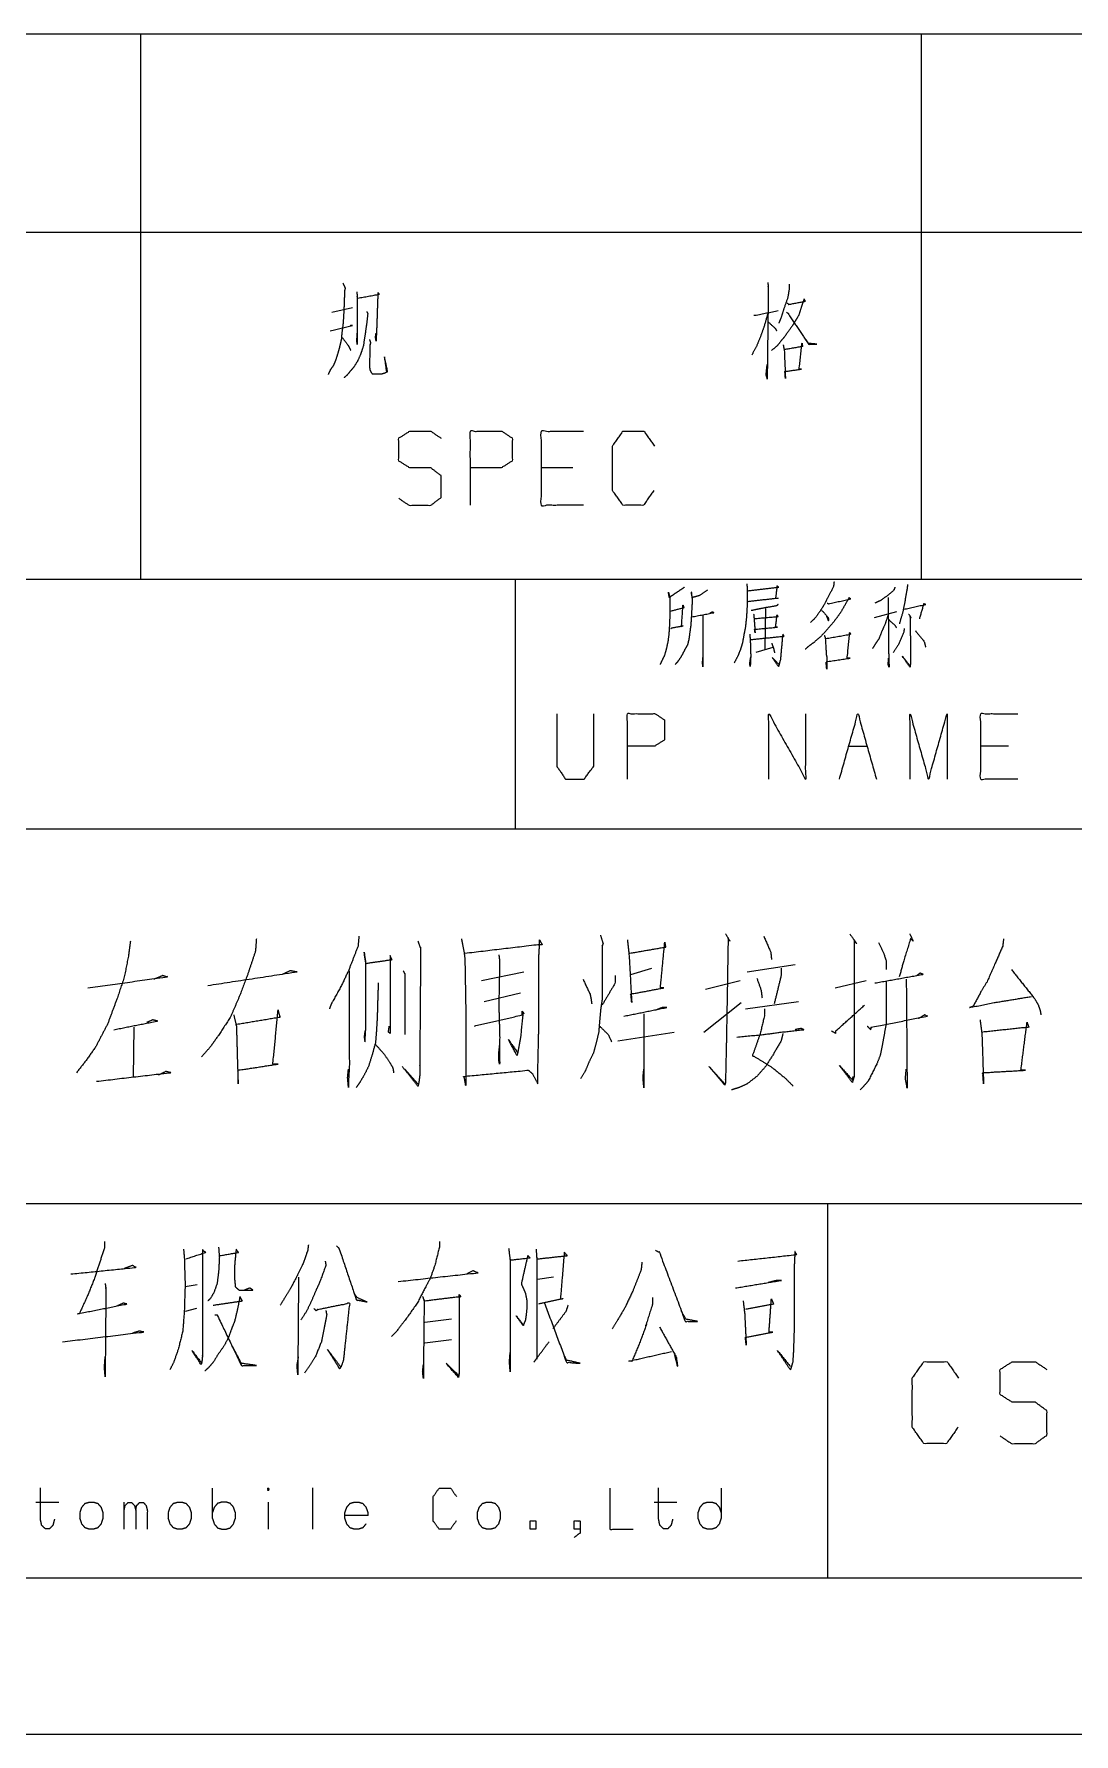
# Model space of a CAD drawing. Header units: millimetres. Extents: x 0 to 210, y 0 to 505.
# Drawn here: x 99.6 to 132.9, y 0 to 54.5 of the extents above; entities that cross this region are included whole.
import ezdxf

# ---------------------------------------------------------------- set-up
doc = ezdxf.new("R2010")
doc.units = ezdxf.units.MM
doc.layers.add('1', color=7, linetype='Continuous', true_color=0xffffff)

msp = doc.modelspace()

# ---------------------------------------------------------------- linework, layer by layer
at = {"layer": '1', "color": 95, "linetype": 'Continuous', "lineweight": 18}
for p, q in [((73, 54.463), (103, 54.463)), ((103, 54.463), (103, 48.113)), ((103, 54.463), (128, 54.463)), ((128, 54.463), (128, 48.113)), ((128, 54.463), (158, 54.463)), ((73, 48.113), (103, 48.113)), ((103, 48.113), (103, 37)), ((103, 48.113), (128, 48.113)), ((128, 48.113), (128, 37)), ((128, 48.113), (158, 48.113)), ((109.13, 45.55), (109.784, 45.7)), ((116.847, 40.563), (115.839, 40.563)), ((73, 37), (103, 37)), ((103, 37), (128, 37)), ((128, 37), (158, 37)), ((123.012, 36.054), (122.996, 34.751)), ((126.507, 35.767), (127.226, 35.966)), ((122.715, 34.663), (123.262, 34.818)), ((125.679, 31.649), (126.273, 31.649)), ((130.798, 31.649), (129.909, 31.649)), ((118.704, 24.336), (119.372, 24.533)), ((122.433, 24.414), (123.963, 24.651)), ((113.917, 24.139), (115.281, 24.414)), ((121.097, 23.863), (122.21, 24.139)), ((125.243, 23.903), (126.245, 24.139)), ((114.001, 23.47), (115.17, 23.745)), ((121.041, 22.485), (122.238, 23.43)), ((122.377, 23.233), (124.075, 23.47)), ((102.786, 22.643), (102.759, 21.029)), ((118.286, 22.21), (120.095, 22.485)), ((111.469, 21.304), (111.886, 20.832)), ((113.645, 14.842), (113.45, 14.738)), ((104.817, 14.393), (104.427, 14.324)), ((116.229, 14.635), (115.717, 14.566)), ((104.793, 13.634), (104.427, 13.531)), ((112.962, 13.289), (112.108, 13.186)), ((112.108, 12.53), (112.962, 12.634)), ((105.304, 6.907), (105.304, 7.873)), ((108.504, 7.887), (108.504, 6.562)), ((99.647, 7.431), (100.379, 7.431)), ((102.476, 6.562), (102.476, 7.431)), ((107.089, 7.431), (107.089, 6.562)), ((119.448, 7.431), (120.18, 7.431))]:
    msp.add_line(p, q, dxfattribs=at)
at = {"layer": '1', "color": 132, "linetype": 'Continuous', "lineweight": 18}
for p, q in [((25, 37), (205, 37)), ((115, 37), (115, 29)), ((25, 29), (205, 29)), ((75, 17), (184, 17)), ((125, 17), (125, 5)), ((25, 5), (205, 5)), ((25, 5), (205, 5)), ((0, 0), (210, 0))]:
    msp.add_line(p, q, dxfattribs=at)
at = {"layer": '1', "color": 95, "linetype": 'Continuous', "lineweight": 18}
for points, knots in [([(109.483, 46.475), (109.554, 46.325), (109.536, 46.25), (109.518, 45.75), (109.501, 45.4), (109.483, 45.15), (109.448, 44.9), (109.43, 44.675), (109.377, 44.45), (109.324, 44.25), (109.253, 44.025), (109.183, 43.85), (109.077, 43.7), (109.006, 43.55)], [0, 0, 0.054644, 0.080037, 0.244904, 0.360386, 0.442974, 0.526176, 0.600548, 0.676723, 0.744905, 0.822623, 0.884819, 0.945354, 1, 1]), ([(123.089, 46.5), (123.107, 46.35), (123.071, 43.425), (123.036, 43.55), (123.071, 43.875)], [0, 0, 0.04275, 0.870701, 0.907469, 1, 1]), ([(123.778, 46.45), (123.778, 46.3), (123.725, 46), (123.601, 45.65), (123.513, 45.375), (123.442, 45.2)], [0, 0, 0.115078, 0.348802, 0.633598, 0.855202, 1, 1]), ([(109.925, 46.2), (109.943, 46.025), (109.943, 44.525), (109.925, 44.625), (109.943, 44.875)], [0, 0, 0.086729, 0.826348, 0.876422, 1, 1]), ([(109.96, 46), (110.65, 46.125), (110.597, 46.175), (110.597, 46.05), (110.561, 45), (110.544, 44.625), (110.526, 44.75), (110.544, 44.875)], [0, 0, 0.271858, 0.300142, 0.348649, 0.756338, 0.902021, 0.951011, 1, 1]), ([(123.708, 45.85), (123.761, 45.8), (124.291, 45.9), (124.255, 45.975), (124.167, 45.725), (124.079, 45.45), (123.973, 45.275), (123.884, 45.125), (123.637, 44.775), (123.531, 44.65), (123.389, 44.475), (123.213, 44.325)], [0, 0, 0.027219, 0.228749, 0.259717, 0.35875, 0.466631, 0.543056, 0.608079, 0.768168, 0.829391, 0.913418, 1, 1]), ([(110.243, 45.575), (110.278, 45.5), (110.243, 45.2), (110.19, 44.825), (110.137, 44.475), (110.066, 44.25), (109.96, 44), (109.837, 43.8), (109.731, 43.675), (109.607, 43.525), (109.518, 43.45)], [0, 0, 0.035518, 0.164909, 0.327135, 0.478766, 0.579788, 0.69611, 0.79685, 0.867063, 0.950353, 1, 1]), ([(123.089, 45.5), (122.965, 45.075), (122.859, 44.775), (122.735, 44.475), (122.576, 44.175)], [0, 0, 0.310644, 0.533953, 0.761693, 1, 1]), ([(122.647, 45.45), (122.682, 45.45), (123.425, 45.6)], [0, 0, 0.044603, 1, 1]), ([(123.089, 45.25), (123.336, 45.025), (123.372, 44.95)], [0, 0, 0.801336, 1, 1]), ([(123.69, 45.55), (123.725, 45.525), (124.397, 44.525), (124.662, 44.525), (124.397, 44.55), (124.308, 44.675)], [0, 0, 0.022404, 0.645772, 0.782972, 0.920781, 1, 1]), ([(109.077, 44.95), (109.784, 45.125), (109.731, 45.125), (109.713, 45.1)], [0, 0, 0.896993, 0.962291, 1, 1]), ([(109.448, 44.75), (109.66, 44.475), (109.731, 44.325)], [0, 0, 0.676823, 1, 1]), ([(110.331, 44.675), (110.367, 44.575), (110.349, 44.5), (110.331, 43.8), (110.349, 43.7), (110.385, 43.625), (110.42, 43.575), (110.72, 43.575), (110.809, 43.6), (110.915, 43.65), (110.809, 44.125), (110.879, 43.625)], [0, 0, 0.040324, 0.069618, 0.335837, 0.374445, 0.405966, 0.429249, 0.543487, 0.578402, 0.622978, 0.808014, 1, 1]), ([(123.584, 44.5), (123.619, 44.325), (123.655, 43.425), (123.637, 43.65), (124.167, 43.725), (124.096, 43.725), (124.185, 44.55), (124.202, 44.45), (123.619, 44.35)], [0, 0, 0.051988, 0.314259, 0.379979, 0.535919, 0.556507, 0.798111, 0.82768, 1, 1]), ([(111.269, 39.588), (111.604, 39.363), (112.294, 39.363), (112.63, 39.613), (112.63, 40.313), (112.294, 40.563), (111.622, 40.563), (111.269, 40.788), (111.269, 41.513), (111.622, 41.738), (112.294, 41.738), (112.63, 41.513)], [0, 0, 0.068036, 0.184055, 0.254519, 0.372335, 0.4428, 0.555844, 0.62637, 0.748394, 0.81892, 0.931964, 1, 1]), ([(113.563, 39.363), (113.563, 41.738), (114.57, 41.738), (114.906, 41.513), (114.906, 40.788), (114.553, 40.563), (113.563, 40.563)], [0, 0, 0.401146, 0.571312, 0.639588, 0.762044, 0.832819, 1, 1]), ([(117.183, 39.363), (115.839, 39.363), (115.839, 41.738), (117.183, 41.738)], [0, 0, 0.26539, 0.73461, 1, 1]), ([(119.441, 39.838), (119.106, 39.363), (118.452, 39.363), (118.116, 39.838), (118.116, 41.263), (118.452, 41.738), (119.123, 41.738), (119.459, 41.263)], [0, 0, 0.114569, 0.243367, 0.357936, 0.638584, 0.753153, 0.885432, 1, 1]), ([(120.421, 36.739), (120.359, 36.695), (119.937, 36.407), (119.906, 36.584), (119.953, 36.407), (119.953, 35.833), (119.937, 35.48), (119.922, 35.237), (119.89, 34.994), (119.843, 34.774), (119.781, 34.553), (119.703, 34.398), (119.641, 34.266)], [0, 0, 0.024363, 0.186801, 0.243941, 0.302153, 0.485022, 0.597667, 0.675194, 0.753199, 0.825098, 0.89819, 0.953346, 1, 1]), ([(121.155, 36.65), (120.905, 36.474), (120.671, 36.407), (120.64, 36.584), (120.671, 36.319), (120.655, 36.054), (120.64, 35.767), (120.624, 35.524), (120.593, 35.303), (120.562, 35.061), (120.515, 34.884), (120.437, 34.751), (120.359, 34.597), (120.281, 34.464), (120.203, 34.354), (120.124, 34.266)], [0, 0, 0.096321, 0.172939, 0.229417, 0.313418, 0.396987, 0.487496, 0.564125, 0.634337, 0.711437, 0.768975, 0.817389, 0.871906, 0.920319, 0.962889, 1, 1]), ([(122.419, 36.849), (122.434, 36.65), (122.434, 36.297), (122.419, 35.966), (122.403, 35.745), (122.372, 35.458), (122.325, 35.215), (122.278, 34.95), (122.216, 34.751), (122.138, 34.553), (122.013, 34.31)], [0, 0, 0.076502, 0.212087, 0.33934, 0.424292, 0.535106, 0.630037, 0.733303, 0.813246, 0.895185, 1, 1]), ([(122.465, 36.628), (123.433, 36.739), (123.387, 36.783), (123.34, 36.385), (123.418, 36.385), (122.45, 36.275)], [0, 0, 0.391079, 0.41692, 0.577582, 0.608917, 1, 1]), ([(125.212, 36.915), (125.197, 36.761), (125.009, 36.407), (124.9, 36.187), (124.775, 35.988), (124.619, 35.767), (124.463, 35.613)], [0, 0, 0.101774, 0.363751, 0.525154, 0.678922, 0.85608, 1, 1]), ([(127.163, 36.739), (127.132, 36.65), (126.929, 36.474), (126.71, 36.319), (126.523, 36.231)], [0, 0, 0.111852, 0.433096, 0.752713, 1, 1]), ([(127.569, 36.827), (127.553, 36.717), (127.475, 36.253), (127.413, 35.944), (127.304, 35.568)], [0, 0, 0.086565, 0.451628, 0.696475, 1, 1]), ([(119.984, 35.414), (120.015, 35.436), (120.374, 35.502), (120.327, 35.48), (120.374, 36.165), (120.405, 36.076), (119.968, 35.966)], [0, 0, 0.022686, 0.239276, 0.269989, 0.676988, 0.732559, 1, 1]), ([(123.418, 36.187), (123.371, 36.143), (122.981, 36.076), (122.762, 36.032), (122.559, 35.988)], [0, 0, 0.072252, 0.516596, 0.766865, 1, 1]), ([(124.994, 36.231), (125.041, 36.209), (125.743, 36.363), (125.696, 36.407), (125.571, 36.187), (125.431, 35.944), (125.29, 35.745), (125.134, 35.546), (124.963, 35.348), (124.775, 35.149), (124.572, 34.972), (124.416, 34.862), (124.291, 34.751)], [0, 0, 0.017096, 0.254607, 0.275862, 0.359625, 0.452277, 0.53264, 0.616084, 0.702808, 0.792985, 0.881825, 0.94496, 1, 1]), ([(124.822, 35.988), (124.853, 35.966), (125.025, 35.767), (125.041, 35.657), (124.978, 35.811)], [0, 0, 0.066042, 0.519584, 0.712131, 1, 1]), ([(126.945, 36.407), (126.96, 34.663), (126.976, 34.177), (126.945, 34.266), (126.96, 34.464)], [0, 0, 0.691282, 0.883883, 0.921006, 1, 1]), ([(127.444, 36.032), (128.147, 36.187), (128.084, 36.209), (127.944, 35.723)], [0, 0, 0.55707, 0.608361, 1, 1]), ([(120.655, 35.789), (121.358, 35.922), (121.311, 35.944), (121.233, 35.9)], [0, 0, 0.834812, 0.895274, 1, 1]), ([(121.014, 35.833), (121.014, 34.199), (120.999, 34.31), (121.014, 34.487)], [0, 0, 0.849784, 0.907773, 1, 1]), ([(122.637, 35.878), (122.653, 35.723), (122.684, 35.281), (122.668, 35.392), (123.402, 35.458), (123.34, 35.458), (123.387, 35.855), (123.418, 35.789), (122.653, 35.723)], [0, 0, 0.056492, 0.217482, 0.25803, 0.525927, 0.548636, 0.694166, 0.720796, 1, 1]), ([(126.945, 35.855), (126.851, 35.568), (126.742, 35.326), (126.648, 35.083), (126.554, 34.95), (126.445, 34.774)], [0, 0, 0.251918, 0.474133, 0.691325, 0.826698, 1, 1]), ([(126.96, 35.701), (127.163, 35.524), (127.21, 35.436)], [0, 0, 0.729093, 1, 1]), ([(127.46, 35.414), (127.444, 35.303), (127.272, 34.906), (127.101, 34.641)], [0, 0, 0.12962, 0.632946, 1, 1]), ([(127.6, 35.878), (127.678, 35.767), (127.647, 35.789), (127.663, 34.619), (127.663, 34.332), (127.647, 34.177), (127.397, 34.531), (127.647, 34.222)], [0, 0, 0.051678, 0.066295, 0.513631, 0.623345, 0.682723, 0.848096, 1, 1]), ([(122.512, 35.237), (122.528, 35.039), (122.544, 34.531), (122.528, 34.199), (122.512, 34.288), (122.544, 34.509)], [0, 0, 0.147472, 0.523364, 0.768667, 0.835021, 1, 1]), ([(122.544, 35.061), (123.605, 35.171), (123.574, 35.237), (123.558, 35.127), (123.511, 34.619), (123.496, 34.42), (123.433, 34.199), (123.23, 34.487), (123.449, 34.266)], [0, 0, 0.374082, 0.399751, 0.438832, 0.617592, 0.687461, 0.76789, 0.891106, 1, 1]), ([(123.215, 34.95), (123.277, 34.774), (123.308, 34.641)], [0, 0, 0.579211, 1, 1]), ([(124.9, 35.193), (124.931, 35.127), (124.963, 34.575), (124.978, 34.509), (124.978, 34.111), (124.963, 34.288), (124.963, 34.354), (125.728, 34.464), (125.634, 34.464), (125.712, 35.281), (125.743, 35.237), (125.696, 35.215), (124.947, 35.083)], [0, 0, 0.01883, 0.160989, 0.178488, 0.28068, 0.326276, 0.343307, 0.542027, 0.566111, 0.777128, 0.791034, 0.804346, 1, 1]), ([(127.819, 35.348), (128.1, 34.994), (128.147, 34.818)], [0, 0, 0.711827, 1, 1]), ([(116.331, 32.687), (116.331, 31.009), (116.612, 30.589), (117.205, 30.589), (117.517, 31.009), (117.517, 32.687)], [0, 0, 0.337151, 0.438598, 0.557782, 0.662849, 1, 1]), ([(118.594, 30.589), (118.594, 32.687), (119.484, 32.687), (119.78, 32.488), (119.78, 31.848), (119.468, 31.649), (118.594, 31.649)], [0, 0, 0.401145, 0.571312, 0.639588, 0.762043, 0.832818, 1, 1]), ([(123.12, 30.589), (123.12, 32.687), (124.306, 30.589), (124.306, 32.687)], [0, 0, 0.317574, 0.682426, 1, 1]), ([(125.383, 30.589), (125.976, 32.687), (126.569, 30.589)], [0, 0, 0.5, 1, 1]), ([(127.646, 30.589), (127.646, 32.687), (128.239, 30.589), (128.832, 32.687), (128.832, 30.589)], [0, 0, 0.245192, 0.5, 0.754808, 1, 1]), ([(131.095, 30.589), (129.909, 30.589), (129.909, 32.687), (131.095, 32.687)], [0, 0, 0.26539, 0.73461, 1, 1]), ([(121.737, 25.635), (121.876, 25.399), (121.82, 25.477), (121.765, 22.288), (121.737, 20.989), (121.737, 20.871), (121.709, 20.792), (121.208, 21.383), (121.709, 20.832)], [0, 0, 0.041664, 0.056318, 0.541, 0.738479, 0.756427, 0.769119, 0.886807, 1, 1]), ([(125.716, 25.635), (125.939, 25.32), (125.855, 25.399), (125.855, 21.619), (125.855, 21.068), (125.8, 20.871), (125.382, 21.422), (125.8, 20.95), (125.827, 21.068)], [0, 0, 0.059534, 0.077248, 0.660592, 0.745663, 0.777237, 0.883959, 0.981271, 1, 1]), ([(127.637, 25.635), (127.748, 25.399), (127.664, 25.477), (127.442, 24.769), (127.303, 24.257)], [0, 0, 0.158353, 0.227951, 0.67838, 1, 1]), ([(102.675, 25.399), (102.619, 24.966), (102.48, 24.257), (102.258, 23.588), (101.951, 22.761), (101.562, 22.013), (101.256, 21.58), (100.949, 21.186)], [0, 0, 0.094542, 0.250916, 0.403644, 0.594542, 0.77717, 0.892009, 1, 1]), ([(106.71, 25.477), (106.682, 25.084), (106.432, 24.336), (106.181, 23.666), (105.875, 22.958), (105.513, 22.407), (105.235, 22.013), (104.957, 21.698)], [0, 0, 0.093262, 0.279666, 0.448532, 0.630947, 0.786747, 0.900678, 1, 1]), ([(109.994, 25.556), (109.966, 25.241), (109.66, 24.454), (109.437, 23.981), (109.131, 23.43), (109.047, 23.233)], [0, 0, 0.125091, 0.459328, 0.665957, 0.915403, 1, 1]), ([(111.886, 25.399), (111.97, 25.163), (111.942, 21.462), (111.942, 21.107), (111.914, 20.871), (111.886, 20.753), (111.385, 21.383)], [0, 0, 0.045805, 0.722404, 0.787183, 0.830668, 0.852852, 1, 1]), ([(113.277, 25.477), (113.361, 25.044), (113.388, 24.848), (113.416, 23.194), (113.416, 20.792), (113.361, 21.068), (115.42, 21.265), (115.559, 21.147), (115.726, 20.832), (115.726, 21.304), (115.754, 22.564), (115.754, 24.848), (115.782, 25.32), (115.782, 25.438), (115.866, 25.281), (115.726, 25.281), (113.388, 25.005)], [0, 0, 0.029673, 0.043048, 0.154311, 0.315884, 0.3348, 0.474008, 0.486289, 0.510273, 0.542058, 0.626839, 0.780466, 0.812306, 0.820252, 0.832244, 0.841608, 1, 1]), ([(117.73, 25.596), (117.813, 25.32), (117.785, 25.241), (117.785, 23.548), (117.73, 23.155), (117.702, 22.84), (117.674, 22.485), (117.59, 22.131), (117.507, 21.816), (117.368, 21.54), (117.256, 21.265), (117.089, 20.989)], [0, 0, 0.060602, 0.078179, 0.434453, 0.518131, 0.584673, 0.659472, 0.736083, 0.804657, 0.869631, 0.932184, 1, 1]), ([(118.592, 25.438), (118.648, 24.926), (118.732, 23.43), (118.704, 23.706), (119.761, 23.903), (119.65, 23.903), (119.789, 25.359), (119.817, 25.202), (118.676, 25.005)], [0, 0, 0.082258, 0.321665, 0.365922, 0.537821, 0.55561, 0.789415, 0.814967, 1, 1]), ([(122.961, 25.556), (123.184, 25.044), (123.212, 24.808)], [0, 0, 0.701192, 1, 1]), ([(126.635, 25.359), (126.802, 25.005), (126.885, 24.769), (126.885, 24.493)], [0, 0, 0.426774, 0.699745, 1, 1]), ([(130.642, 25.477), (130.614, 25.241), (130.391, 24.729), (130.113, 24.1), (129.918, 23.785), (129.668, 23.312), (129.556, 23.273), (130.336, 23.43), (131.532, 23.627)], [0, 0, 0.052669, 0.176264, 0.328763, 0.410773, 0.529187, 0.555336, 0.731403, 1, 1]), ([(110.188, 22.525), (110.161, 22.328), (110.188, 22.17), (110.216, 22.643), (110.216, 24.69), (110.161, 25.044), (110.216, 24.69), (111.051, 24.808), (110.996, 24.926), (110.996, 22.8), (110.996, 22.446), (110.94, 22.485), (110.968, 22.682)], [0, 0, 0.027168, 0.049021, 0.113694, 0.393455, 0.44247, 0.491484, 0.60673, 0.624573, 0.915095, 0.963515, 0.972832, 1, 1]), ([(114.474, 24.966), (114.502, 24.769), (114.474, 23.351), (114.502, 22.367), (114.502, 21.462), (114.474, 21.58), (114.474, 21.816), (114.502, 22.052)], [0, 0, 0.048466, 0.394055, 0.634096, 0.854846, 0.884428, 0.942015, 1, 1]), ([(123.518, 24.533), (123.518, 24.296), (123.295, 23.391)], [0, 0, 0.20212, 1, 1]), ([(101.311, 23.903), (103.844, 24.257), (103.705, 24.296), (103.427, 24.178)], [0, 0, 0.851229, 0.899367, 1, 1]), ([(105.151, 23.981), (107.99, 24.414), (107.796, 24.454), (107.545, 24.336)], [0, 0, 0.85789, 0.917268, 1, 1]), ([(109.687, 24.454), (109.687, 21.383), (109.66, 20.911), (109.66, 20.714), (109.632, 21.029), (109.66, 21.304)], [0, 0, 0.708526, 0.81772, 0.863138, 0.936091, 1, 1]), ([(110.606, 24.06), (110.606, 23.863), (110.578, 22.918), (110.55, 22.446), (110.522, 22.131), (110.411, 21.737), (110.3, 21.383), (110.161, 21.107), (110.021, 20.871), (109.91, 20.714)], [0, 0, 0.056438, 0.327456, 0.463142, 0.553794, 0.671097, 0.777582, 0.866099, 0.944704, 1, 1]), ([(111.413, 24.454), (111.469, 24.336), (111.469, 22.407)], [0, 0, 0.063396, 1, 1]), ([(117.173, 24.178), (117.396, 23.706), (117.423, 23.588), (117.451, 23.391)], [0, 0, 0.619967, 0.764008, 1, 1]), ([(118.203, 24.296), (118.203, 24.06), (117.785, 23.351)], [0, 0, 0.223116, 1, 1]), ([(122.739, 24.218), (122.878, 23.824), (122.906, 23.588)], [0, 0, 0.637102, 1, 1]), ([(126.885, 24.1), (126.885, 22.761), (126.802, 22.328), (126.746, 22.013), (126.69, 21.737), (126.579, 21.462), (126.301, 20.911), (126.161, 20.753), (126.05, 20.635)], [0, 0, 0.364953, 0.485202, 0.572404, 0.649059, 0.730097, 0.898447, 0.955747, 1, 1]), ([(126.523, 24.06), (128.054, 24.336), (127.971, 24.375), (127.859, 24.296)], [0, 0, 0.871827, 0.923572, 1, 1]), ([(127.525, 24.178), (127.553, 20.714), (127.497, 20.989), (127.525, 21.304)], [0, 0, 0.852943, 0.92216, 1, 1]), ([(130.892, 24.493), (131.644, 23.548), (131.755, 23.351), (131.811, 23.194), (131.839, 23.037)], [0, 0, 0.685809, 0.814277, 0.909157, 1, 1]), ([(102.146, 22.564), (103.538, 22.84), (103.399, 22.879), (103.204, 22.8)], [0, 0, 0.799956, 0.881503, 1, 1]), ([(105.986, 23.037), (106.07, 22.682), (106.098, 21.698), (106.126, 20.832), (106.126, 21.265), (107.406, 21.462), (107.239, 21.462), (107.406, 23.194), (107.462, 22.958), (106.042, 22.722)], [0, 0, 0.048326, 0.179039, 0.29408, 0.351571, 0.523542, 0.545712, 0.776741, 0.808959, 1, 1]), ([(113.695, 22.682), (115.225, 23.037), (115.225, 23.155), (115.281, 23.076), (115.253, 23.115), (115.17, 22.328), (115.086, 21.855), (115.058, 21.737), (114.78, 22.249), (115.086, 21.816)], [0, 0, 0.362064, 0.389279, 0.411499, 0.42261, 0.605054, 0.715598, 0.743557, 0.877796, 1, 1]), ([(118.481, 22.997), (119.845, 23.273), (119.706, 23.273), (119.511, 23.194)], [0, 0, 0.799329, 0.879279, 1, 1]), ([(119.121, 23.076), (119.121, 20.714), (119.093, 21.029), (119.121, 21.304)], [0, 0, 0.799288, 0.906275, 1, 1]), ([(122.989, 23.233), (122.989, 23.037), (122.85, 22.446), (122.6, 21.737), (122.934, 21.54), (123.24, 21.344), (123.629, 21.029), (123.908, 20.753)], [0, 0, 0.061522, 0.251144, 0.486055, 0.607225, 0.720987, 0.877581, 1, 1]), ([(125.132, 22.525), (125.271, 22.446), (125.271, 22.525), (126.189, 23.351)], [0, 0, 0.108449, 0.16185, 1, 1]), ([(126.273, 22.682), (126.384, 22.564), (126.412, 22.643), (128.193, 22.997), (128.11, 23.037), (127.915, 22.918)], [0, 0, 0.068135, 0.103191, 0.865607, 0.904361, 1, 1]), ([(129.89, 22.879), (129.946, 22.446), (130.002, 20.832), (129.974, 21.186), (131.338, 21.265), (131.198, 21.265), (131.393, 22.8), (131.449, 22.643), (129.974, 22.485)], [0, 0, 0.061403, 0.288538, 0.33852, 0.530643, 0.550213, 0.767871, 0.79136, 1, 1]), ([(117.702, 22.682), (117.98, 22.407), (118.091, 22.17)], [0, 0, 0.599992, 1, 1]), ([(123.574, 22.446), (123.518, 22.21), (123.268, 21.777), (123.017, 21.383), (122.739, 21.068), (122.433, 20.832), (122.182, 20.714), (121.932, 20.635)], [0, 0, 0.094941, 0.290661, 0.473211, 0.637644, 0.788927, 0.897271, 1, 1]), ([(122.099, 22.328), (122.934, 22.407), (123.518, 22.485), (124.242, 22.564), (124.158, 22.603), (123.963, 22.564)], [0, 0, 0.342676, 0.583649, 0.881067, 0.918783, 1, 1]), ([(110.522, 22.092), (110.773, 21.816), (110.968, 21.54), (111.079, 21.344), (111.107, 21.186)], [0, 0, 0.339808, 0.647748, 0.854088, 1, 1]), ([(101.59, 20.911), (103.955, 21.186), (103.816, 21.226), (103.566, 21.107)], [0, 0, 0.849622, 0.901212, 1, 1]), ([(101.842, 15.773), (101.842, 15.566), (101.525, 14.6), (101.305, 14.048), (101.037, 13.462), (100.988, 13.462), (102.549, 13.772), (102.452, 13.807), (102.232, 13.703)], [0, 0, 0.046524, 0.275032, 0.408547, 0.553503, 0.564467, 0.922193, 0.945451, 1, 1]), ([(104.378, 15.532), (104.402, 15.256), (104.427, 14.393), (104.402, 13.565), (104.353, 12.91), (104.207, 12.323), (104.061, 11.909), (103.939, 11.668)], [0, 0, 0.070329, 0.28934, 0.499598, 0.66644, 0.819873, 0.931328, 1, 1]), ([(104.451, 15.221), (105.085, 15.428), (104.988, 15.497), (104.988, 12.151), (104.963, 11.909), (104.939, 11.84), (104.646, 12.289), (104.939, 11.909)], [0, 0, 0.122096, 0.143967, 0.756448, 0.800872, 0.814267, 0.912285, 1, 1]), ([(105.5, 15.601), (105.524, 15.256), (105.5, 14.807), (105.451, 14.428), (105.354, 14.152), (105.232, 13.945), (105.158, 13.876)], [0, 0, 0.190955, 0.438946, 0.650197, 0.811822, 0.94447, 1, 1]), ([(105.549, 15.325), (106.134, 15.428), (106.061, 15.532), (106.012, 15.014), (106.012, 14.566), (106.037, 14.324), (106.158, 14.221), (106.598, 14.221), (106.5, 14.29), (106.329, 14.221)], [0, 0, 0.2097, 0.254412, 0.437767, 0.595973, 0.681594, 0.738018, 0.892888, 0.935041, 1, 1]), ([(108.377, 15.67), (108.353, 15.497), (108.182, 15.014), (108.011, 14.669), (107.792, 14.255), (107.621, 13.979), (107.475, 13.738)], [0, 0, 0.081145, 0.319755, 0.499048, 0.717309, 0.868472, 1, 1]), ([(109.28, 15.635), (109.353, 15.566), (109.914, 13.91), (110.255, 13.841), (109.938, 13.979), (109.841, 14.117)], [0, 0, 0.037082, 0.681736, 0.810183, 0.937685, 1, 1]), ([(112.572, 15.773), (112.572, 15.601), (112.425, 15.014), (112.279, 14.6), (112.133, 14.324), (111.864, 13.807), (111.474, 13.255), (111.206, 12.91), (111.035, 12.737)], [0, 0, 0.049752, 0.224096, 0.350741, 0.440843, 0.608969, 0.803946, 0.929998, 1, 1]), ([(114.79, 15.566), (114.839, 15.152), (114.839, 11.633), (114.815, 11.909), (114.839, 12.22)], [0, 0, 0.092137, 0.86992, 0.931161, 1, 1]), ([(114.864, 15.187), (115.473, 15.256), (115.4, 15.325), (115.205, 14.462), (115.205, 14.393), (115.254, 14.29), (115.327, 14.117), (115.376, 13.876), (115.376, 13.669), (115.351, 13.427), (115.327, 13.255), (115.254, 13.082), (115.034, 13.393), (115.254, 13.117)], [0, 0, 0.163215, 0.189964, 0.425151, 0.443502, 0.473933, 0.523768, 0.589295, 0.644348, 0.708904, 0.755239, 0.805074, 0.906208, 1, 1]), ([(115.668, 15.532), (115.693, 15.221), (115.693, 12.047), (115.595, 11.909), (116.083, 12.565)], [0, 0, 0.069653, 0.779472, 0.817267, 1, 1]), ([(115.717, 15.221), (116.669, 15.325), (116.571, 15.428), (116.449, 13.945), (116.522, 13.945), (115.742, 13.772)], [0, 0, 0.276543, 0.31765, 0.747833, 0.76898, 1, 1]), ([(119.497, 15.497), (119.619, 15.428), (120.448, 13.22), (120.839, 13.22), (120.473, 13.289), (120.326, 13.531)], [0, 0, 0.039541, 0.70512, 0.815248, 0.920313, 1, 1]), ([(122.13, 15.152), (124.009, 15.359), (123.96, 15.463), (123.935, 14.945), (123.935, 13.013), (123.911, 12.254), (123.887, 11.909), (123.838, 11.737), (123.813, 11.668), (123.399, 12.289), (123.813, 11.771)], [0, 0, 0.26165, 0.277494, 0.349234, 0.616765, 0.721921, 0.769814, 0.794638, 0.804772, 0.908173, 1, 1]), ([(100.769, 14.738), (102.842, 14.945), (102.745, 15.014), (102.476, 14.911)], [0, 0, 0.83656, 0.884539, 1, 1]), ([(108.914, 15.152), (108.938, 15.014), (108.719, 14.428), (108.621, 14.221), (108.475, 13.876), (108.328, 13.565), (108.133, 13.255)], [0, 0, 0.067376, 0.368458, 0.47848, 0.658655, 0.823687, 1, 1]), ([(111.254, 14.497), (113.791, 14.773), (113.645, 14.842)], [0, 0, 0.940373, 1, 1]), ([(119.058, 15.118), (119.034, 14.876), (118.765, 14.186), (118.521, 13.669), (118.277, 13.255), (118.107, 12.979)], [0, 0, 0.102841, 0.416512, 0.658905, 0.862492, 1, 1]), ([(101.866, 14.428), (101.891, 14.255), (101.866, 11.461), (101.842, 11.737), (101.866, 12.082)], [0, 0, 0.048505, 0.826565, 0.903707, 1, 1]), ([(108.06, 14.635), (108.036, 11.53), (108.011, 11.806), (108.06, 12.082)], [0, 0, 0.847819, 0.923473, 1, 1]), ([(122.057, 14.29), (123.521, 14.531), (123.374, 14.531), (123.106, 14.462)], [0, 0, 0.777946, 0.854702, 1, 1]), ([(105.329, 13.738), (106.256, 13.876), (106.183, 14.014), (106.11, 13.634), (106.012, 13.22), (105.915, 12.979), (105.817, 12.703), (105.671, 12.427), (105.475, 12.151), (105.329, 11.909), (105.183, 11.737), (105.061, 11.633)], [0, 0, 0.248086, 0.289439, 0.391758, 0.504362, 0.573317, 0.650816, 0.733521, 0.823007, 0.897765, 0.957654, 1, 1]), ([(108.548, 13.634), (108.621, 13.565), (108.67, 13.6), (109.694, 13.807), (109.548, 12.461), (109.499, 11.978), (109.426, 11.771), (109.377, 11.702), (108.987, 12.323), (109.402, 11.771)], [0, 0, 0.021075, 0.033595, 0.2526, 0.536205, 0.63793, 0.683936, 0.701643, 0.855332, 1, 1]), ([(112.035, 14.014), (112.084, 13.876), (112.059, 11.599), (112.059, 11.392), (112.035, 11.599), (112.059, 11.84)], [0, 0, 0.047497, 0.786427, 0.853598, 0.921235, 1, 1]), ([(112.084, 13.876), (113.206, 14.014), (113.206, 14.083), (113.255, 14.014), (113.206, 13.979), (113.206, 11.564), (113.181, 11.426), (112.791, 11.875), (113.181, 11.495)], [0, 0, 0.224399, 0.238095, 0.254869, 0.26673, 0.746111, 0.773928, 0.891943, 1, 1]), ([(115.937, 13.807), (116.644, 11.909), (117.083, 11.875), (116.644, 11.978), (116.547, 12.185)], [0, 0, 0.643821, 0.783835, 0.927245, 1, 1]), ([(116.693, 13.738), (116.62, 13.531), (116.205, 12.979)], [0, 0, 0.241282, 1, 1]), ([(119.399, 13.979), (119.399, 13.772), (119.18, 13.082), (119.204, 13.117), (118.985, 12.53), (118.741, 11.944), (118.643, 11.944), (120.009, 12.254)], [0, 0, 0.05545, 0.249412, 0.26073, 0.428483, 0.598636, 0.624771, 1, 1]), ([(122.301, 13.876), (122.35, 13.462), (122.399, 12.461), (122.374, 12.703), (123.252, 12.875), (123.13, 12.875), (123.204, 13.945), (123.277, 13.772), (122.374, 13.6)], [0, 0, 0.085839, 0.292104, 0.342086, 0.526357, 0.55147, 0.772214, 0.810798, 1, 1]), ([(105.378, 13.427), (105.451, 13.427), (106.232, 11.806), (106.719, 11.806), (106.232, 11.875), (105.939, 12.427)], [0, 0, 0.021039, 0.538445, 0.678705, 0.820361, 1, 1]), ([(108.938, 13.565), (108.963, 13.427), (108.792, 12.565), (108.597, 12.082), (108.426, 11.806), (108.255, 11.564)], [0, 0, 0.064861, 0.4718, 0.712904, 0.863112, 1, 1]), ([(100.501, 12.565), (103.086, 12.875), (102.964, 12.91), (102.745, 12.841)], [0, 0, 0.879479, 0.922284, 1, 1]), ([(119.619, 13.048), (120.156, 12.082), (120.204, 11.771), (120.107, 12.151)], [0, 0, 0.610117, 0.783655, 1, 1]), ([(129.183, 9.827), (128.812, 9.303), (128.09, 9.303), (127.719, 9.827), (127.719, 11.401), (128.09, 11.925), (128.832, 11.925), (129.202, 11.401)], [0, 0, 0.114569, 0.243366, 0.357935, 0.638584, 0.753153, 0.885431, 1, 1]), ([(130.528, 9.551), (130.899, 9.303), (131.66, 9.303), (132.031, 9.579), (132.031, 10.352), (131.66, 10.628), (130.919, 10.628), (130.528, 10.876), (130.528, 11.677), (130.919, 11.925), (131.66, 11.925), (132.031, 11.677)], [0, 0, 0.068036, 0.184054, 0.254519, 0.372335, 0.4428, 0.555843, 0.62637, 0.748394, 0.818921, 0.931964, 1, 1]), ([(100.242, 6.879), (100.193, 6.686), (100.086, 6.576), (99.949, 6.576), (99.832, 6.686), (99.793, 6.879), (99.793, 7.887)], [0, 0, 0.107405, 0.190396, 0.26402, 0.350758, 0.457, 1, 1]), ([(107.089, 7.79), (107.109, 7.845), (107.089, 7.887), (107.07, 7.845), (107.089, 7.79)], [0, 0, 0.280626, 0.5, 0.719374, 1, 1]), ([(113.108, 6.824), (112.923, 6.562), (112.562, 6.562), (112.376, 6.824), (112.376, 7.611), (112.562, 7.873), (112.932, 7.873), (113.118, 7.611)], [0, 0, 0.114568, 0.243368, 0.357936, 0.638583, 0.753151, 0.885432, 1, 1]), ([(118.034, 7.873), (118.034, 6.562), (118.775, 6.562)], [0, 0, 0.638732, 1, 1]), ([(120.043, 6.879), (119.994, 6.686), (119.887, 6.576), (119.75, 6.576), (119.633, 6.686), (119.594, 6.879), (119.594, 7.887)], [0, 0, 0.107406, 0.190396, 0.26402, 0.350758, 0.456999, 1, 1]), ([(121.594, 7.873), (121.594, 6.907), (121.535, 6.727), (121.428, 6.603), (121.292, 6.562), (121.165, 6.562), (121.028, 6.603), (120.921, 6.727), (120.862, 6.907), (120.862, 7.1), (120.921, 7.266), (121.028, 7.39), (121.165, 7.431), (121.292, 7.431), (121.428, 7.39), (121.535, 7.266), (121.594, 7.1)], [0, 0, 0.286726, 0.342739, 0.39146, 0.433824, 0.471471, 0.513835, 0.562556, 0.618569, 0.675914, 0.728049, 0.77677, 0.819134, 0.856781, 0.899145, 0.947866, 1, 1]), ([(101.12, 6.727), (101.227, 6.603), (101.364, 6.562), (101.491, 6.562), (101.627, 6.603), (101.735, 6.727), (101.793, 6.907), (101.793, 7.1), (101.735, 7.266), (101.627, 7.39), (101.491, 7.431), (101.364, 7.431), (101.227, 7.39), (101.12, 7.266), (101.061, 7.1), (101.061, 6.907), (101.12, 6.727)], [0, 0, 0.063223, 0.118197, 0.16705, 0.222024, 0.285249, 0.357934, 0.432348, 0.5, 0.563226, 0.6182, 0.667052, 0.722026, 0.785249, 0.852901, 0.927315, 1, 1]), ([(102.476, 7.169), (102.505, 7.321), (102.603, 7.417), (102.71, 7.417), (102.807, 7.321), (102.846, 7.169), (102.846, 6.562)], [0, 0, 0.118879, 0.22446, 0.306986, 0.412562, 0.533087, 1, 1]), ([(102.846, 7.169), (102.876, 7.321), (102.973, 7.417), (103.09, 7.417), (103.178, 7.321), (103.217, 7.169), (103.217, 6.562)], [0, 0, 0.118605, 0.223938, 0.31376, 0.413913, 0.53416, 1, 1]), ([(103.949, 6.727), (104.056, 6.603), (104.193, 6.562), (104.319, 6.562), (104.456, 6.603), (104.563, 6.727), (104.622, 6.907), (104.622, 7.1), (104.563, 7.266), (104.456, 7.39), (104.319, 7.431), (104.193, 7.431), (104.056, 7.39), (103.949, 7.266), (103.89, 7.1), (103.89, 6.907), (103.949, 6.727)], [0, 0, 0.063223, 0.118197, 0.16705, 0.222024, 0.285249, 0.357934, 0.432348, 0.5, 0.563226, 0.6182, 0.667052, 0.722026, 0.785249, 0.852901, 0.927315, 1, 1]), ([(105.304, 6.907), (105.363, 6.727), (105.47, 6.603), (105.607, 6.562), (105.734, 6.562), (105.87, 6.603), (105.978, 6.727), (106.036, 6.907), (106.036, 7.1), (105.978, 7.266), (105.87, 7.39), (105.734, 7.431), (105.607, 7.431), (105.47, 7.39), (105.363, 7.266), (105.304, 7.1)], [0, 0, 0.078529, 0.146835, 0.206229, 0.25901, 0.318404, 0.38671, 0.465239, 0.545636, 0.618727, 0.687034, 0.746428, 0.799208, 0.858602, 0.926909, 1, 1]), ([(110.221, 6.727), (110.113, 6.603), (109.977, 6.562), (109.85, 6.562), (109.713, 6.603), (109.606, 6.727), (109.547, 6.907), (109.547, 7.1), (109.606, 7.266), (109.713, 7.39), (109.85, 7.431), (109.977, 7.431), (110.113, 7.39), (110.221, 7.266), (110.279, 7.1), (110.279, 7.003), (109.547, 7.003)], [0, 0, 0.053947, 0.100854, 0.142542, 0.18945, 0.243397, 0.305417, 0.368913, 0.426638, 0.480585, 0.527493, 0.569181, 0.616088, 0.670035, 0.727761, 0.759509, 1, 1]), ([(113.849, 6.727), (113.956, 6.603), (114.093, 6.562), (114.22, 6.562), (114.356, 6.603), (114.464, 6.727), (114.522, 6.907), (114.522, 7.1), (114.464, 7.266), (114.356, 7.39), (114.22, 7.431), (114.093, 7.431), (113.956, 7.39), (113.849, 7.266), (113.79, 7.1), (113.79, 6.907), (113.849, 6.727)], [0, 0, 0.063224, 0.118198, 0.167051, 0.222025, 0.285248, 0.357933, 0.432348, 0.5, 0.563224, 0.618198, 0.667051, 0.722025, 0.785248, 0.8529, 0.927315, 1, 1]), ([(115.478, 6.562), (115.663, 6.562), (115.663, 6.824), (115.478, 6.824), (115.478, 6.562)], [0, 0, 0.207087, 0.5, 0.707087, 1, 1]), ([(117.078, 6.562), (116.892, 6.562), (116.892, 6.824), (117.078, 6.824), (117.078, 6.438), (116.892, 6.3)], [0, 0, 0.148246, 0.357931, 0.506177, 0.815186, 1, 1])]:
    msp.add_open_spline(points, degree=1, knots=knots, dxfattribs=at)

doc.saveas('drawing.dxf')
